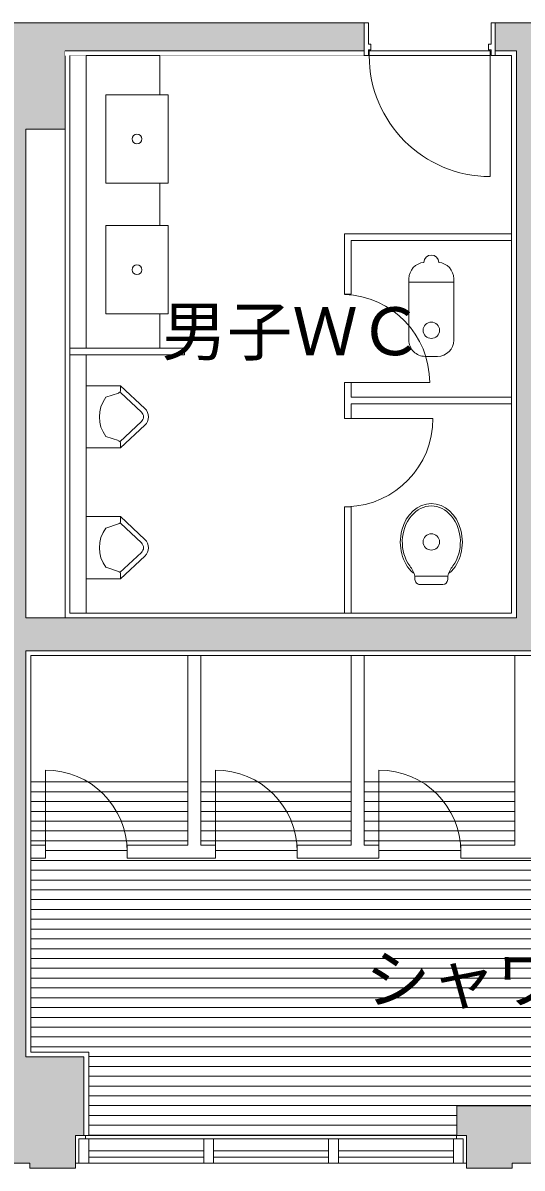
# Model space of a CAD drawing. Units: millimetres at full size, sheet at 1:200; details may follow other scales. Extents: x -96239 to 62349, y -170536 to 17264.
# Drawn here: x -7959 to -4906, y -99246 to -92241 of the extents above; entities that cross this region are included whole.
import ezdxf
from ezdxf.enums import TextEntityAlignment as Align

# ---------------------------------------------------------------- set-up
doc = ezdxf.new("R2010")
doc.units = ezdxf.units.MM
doc.header["$LTSCALE"] = 200
for name, color, linetype, lineweight in [('0-1_躯体', 7, 'Continuous', 9), ('0-2_建具', 7, 'Continuous', 9), ('0-3_仕上', 4, 'Continuous', 5), ('0-5_設備機器', 7, 'Continuous', 9)]:
    doc.layers.add(name, color=color, linetype=linetype, lineweight=lineweight)
doc.layers.add('0-4_室名', color=7, linetype='Continuous')
doc.styles.add('ＭＳ Ｐゴシック', font='')
doc.styles.get('ＭＳ Ｐゴシック').set_extended_font_data('MS PGothic')

msp = doc.modelspace()

# ---------------------------------------------------------------- linework, layer by layer
at = {"layer": '0-1_躯体'}
for p, q in [((-5071.1, -92241.2), (-4661.1, -92241.2)), ((-5071.1, -92441.2), (-5071.1, -92241.2)), ((-7701.1, -95881.2), (-7701.1, -92411.2)), ((-7671.1, -95851.2), (-7671.1, -92441.2)), ((-5871.1, -92441.2), (-7671.1, -92441.2)), ((-4941.1, -92411.2), (-5071.1, -92411.2)), ((-5071.1, -92441.2), (-4971.1, -92441.2)), ((-4971.1, -93531.2), (-4971.1, -92441.2)), ((-4941.1, -95881.2), (-4941.1, -92411.2)), ((-7941.1, -92891.2), (-7701.1, -92891.2)), ((-7941.1, -95881.2), (-7941.1, -92891.2)), ((-4971.1, -94531.2), (-4971.1, -93421.1)), ((-5951.1, -93571.2), (-4971.1, -93571.2)), ((-5951.1, -93901.2), (-5951.1, -93571.2)), ((-5991.1, -93901.2), (-5991.1, -93764.9)), ((-5951.1, -93764.9), (-5951.1, -93901.2)), ((-5951.1, -93901.2), (-5991.1, -93901.2)), ((-7294.8, -94231.2), (-7671.7, -94231.2)), ((-7294.8, -94271.2), (-7671.7, -94271.2)), ((-7571.1, -95851.2), (-7571.1, -94271.2)), ((-7361.7, -94231.2), (-6971.1, -94231.2)), ((-4971.1, -95851.2), (-4971.1, -94378.6)), ((-5951.1, -94441.2), (-5991.1, -94441.2)), ((-5961.1, -94441.2), (-5991.1, -94441.2)), ((-5991.1, -94661.2), (-5991.1, -94441.2)), ((-5951.1, -94441.2), (-5951.1, -94531.2)), ((-4971.1, -94531.2), (-5951.1, -94531.2)), ((-4971.1, -94571.2), (-5951.1, -94571.2)), ((-5951.1, -94571.2), (-5951.1, -94661.2)), ((-5991.1, -94661.2), (-5951.1, -94661.2)), ((-5991.1, -95849.8), (-5991.1, -95201.2)), ((-5951.1, -95201.2), (-5991.1, -95201.2)), ((-5951.1, -95849.8), (-5951.1, -95201.2)), ((-7941.1, -95881.2), (-4941.1, -95881.2)), ((-7671.1, -95851.2), (-4971.1, -95851.2)), ((-7941.1, -96081.2), (-1816.1, -96081.2)), ((-7941.1, -96081.2), (-7941.1, -98509.8)), ((-7911.1, -96111.2), (-7911.1, -97506.2)), ((-6951.1, -97271.2), (-6951.1, -96111.2)), ((-6871.1, -97271.2), (-6871.1, -96111.2)), ((-6871.1, -96159.4), (-6871.1, -96422.1)), ((-5951.1, -96337.2), (-5951.1, -96111.2)), ((-5871.1, -96337.2), (-5871.1, -96111.2)), ((-4951.1, -96422.1), (-4951.1, -96111.2)), ((-5951.1, -96207.2), (-5951.1, -97271.2)), ((-5871.1, -96207.2), (-5871.1, -97271.2)), ((-4951.1, -96305.3), (-4951.1, -97271.2)), ((-5951.1, -96369), (-5951.1, -96406.2)), ((-5871.1, -96369), (-5871.1, -96406.2)), ((-7321.1, -97351.2), (-7321.1, -97271.2)), ((-6951.1, -97271.2), (-7321.1, -97271.2)), ((-6281.1, -97351.2), (-6281.1, -97271.2)), ((-5951.1, -97271.2), (-6281.1, -97271.2)), ((-5781.1, -97271.2), (-5871.1, -97271.2)), ((-5781.1, -97351.2), (-5781.1, -97271.2)), ((-5281.1, -97351.2), (-5281.1, -97271.2)), ((-4951.1, -97271.2), (-5281.1, -97271.2)), ((-7821.1, -97351.2), (-7911.1, -97351.2)), ((-6781.1, -97351.2), (-7321.1, -97351.2)), ((-5781.1, -97351.2), (-6281.1, -97351.2)), ((-4781.1, -97351.2), (-5281.1, -97351.2)), ((-7911.1, -98536.2), (-7911.1, -97394.5)), ((-7941.1, -98436.2), (-7941.1, -98566.2)), ((-7911.1, -98536.2), (-7556.1, -98536.2)), ((-7556.1, -99046.2), (-7556.1, -98536.2)), ((-7586.1, -98566.2), (-7941.1, -98566.2)), ((-7586.1, -99046.2), (-7586.1, -98566.2)), ((-5306.1, -98866.2), (-5306.1, -99046.2)), ((-4426.1, -98866.2), (-5306.1, -98866.2)), ((-5246.1, -99046.2), (-7636.1, -99046.2)), ((-7636.1, -99246.2), (-7636.1, -99046.2)), ((-7636.1, -99046.2), (-7636.1, -99246.2)), ((-5246.1, -99046.2), (-5246.1, -99246.2)), ((-4966.1, -99246.2), (-5246.1, -99246.2)), ((-4966.1, -99246.2), (-4966.1, -99216.2))]:
    msp.add_line(p, q, dxfattribs=at)
for points in [[(-8316.1, -92531.2), (-8316.1, -92241.2), (-5871.1, -92241.2)], [(-5991.1, -93891.5), (-5991.1, -93531.2), (-4971.1, -93531.2)], [(-7361.7, -94271.2), (-6971.1, -94271.2), (-6971.1, -94231.2)], [(-7911.1, -97506.2), (-7911.1, -96111.2), (-1846.1, -96111.2)], [(-7821.1, -97351.2), (-7821.1, -97271.2), (-7911.1, -97271.2)], [(-6781.1, -97351.2), (-6781.1, -97271.2), (-6871.1, -97271.2)], [(-4486.1, -99046.2), (-4486.1, -99246.2), (-4766.1, -99246.2), (-4766.1, -99216.2), (-4966.1, -99216.2)], [(-7636.1, -99246.2), (-7916.1, -99246.2), (-7916.1, -99216.2), (-8116.1, -99216.2)]]:
    msp.add_lwpolyline(points, dxfattribs=at)
at = {"layer": '0-1_躯体', "color": 9}
for points in [[(-5871.1, -92241.2), (-16446.1, -92241.2), (-5871.1, -92441.2), (-16446.1, -92441.2)], [(-4661.1, -92241.2), (-5071.1, -92241.2), (-4661.1, -92411.2), (-5071.1, -92411.2)], [(-7701.1, -92411.2), (-8316.1, -92411.2), (-7701.1, -92441.2), (-8316.1, -92441.2)], [(-7701.1, -92891.2), (-7701.1, -92441.2), (-8316.1, -92891.2), (-8316.1, -92441.2)], [(-4791.1, -92411.2), (-4941.1, -92411.2), (-4791.1, -95881.2), (-4941.1, -95881.2)], [(-8121.1, -98566.2), (-7941.1, -98566.2), (-8121.1, -92891.2), (-7941.1, -92891.2)], [(-1616.1, -95881.2), (-7941.1, -95881.2), (-1616.1, -96081.2), (-7941.1, -96081.2)], [(-8396.1, -99046.2), (-7636, -99046.2), (-8396.1, -98566.2), (-7636, -98566.2)], [(-7586.1, -98566.2), (-7636, -98566.2), (-7586.1, -99046.2), (-7636, -99046.2)], [(-4426.1, -98866.2), (-5306.1, -98866.2), (-4426.1, -99044.2), (-5306.1, -99044.2)], [(-4426.1, -99046.2), (-4426.1, -98866.2), (-5306.1, -99046.2), (-5306.1, -98866.2)], [(-7636, -99046.2), (-8396.1, -99046.2), (-7636, -99216.2), (-8396.1, -99216.2)], [(-5246.1, -99046.2), (-5246.1, -99246.2), (-4966.1, -99046.2), (-4966.1, -99246.2)], [(-4966.1, -99216.2), (-4766.1, -99216.2), (-4966.1, -99046.2), (-4766.1, -99046.2)], [(-7636.1, -99246.2), (-7636.1, -99216.2), (-7916.1, -99246.2), (-7916.1, -99216.2)]]:
    msp.add_solid(points, dxfattribs=at)
at = {"layer": '0-2_建具'}
for p, q in [((-5071.1, -92441.2), (-5071.1, -92241.2)), ((-5831.1, -92406.2), (-5831.1, -92371.2)), ((-5111.1, -92406.2), (-5111.1, -92371.2)), ((-5111.1, -92371.2), (-5096.1, -92371.2)), ((-5871.1, -92441.2), (-5846.1, -92441.2)), ((-5846.1, -92406.2), (-5831.1, -92406.2)), ((-5846.1, -92441.2), (-5846.1, -92406.2)), ((-5101.1, -92411.2), (-5841.1, -92411.2)), ((-5841.1, -92441.2), (-5841.1, -92411.2)), ((-5101.1, -92441.2), (-5841.1, -92441.2)), ((-5101.1, -92441.2), (-5101.1, -92411.2)), ((-5071.1, -92441.2), (-5096.1, -92441.2)), ((-5951.1, -93901.2), (-5991.1, -93901.2)), ((-5961.1, -93901.2), (-5991.1, -93901.2)), ((-5951.1, -94441.2), (-5991.1, -94441.2)), ((-5951.1, -94661.2), (-5991.1, -94661.2)), ((-5991.1, -95201.2), (-5951.1, -95201.2)), ((-7821.1, -97311.2), (-7821.1, -97351.2)), ((-7321.1, -97351.2), (-7321.1, -97311.2)), ((-6781.1, -97311.2), (-6781.1, -97351.2)), ((-6281.1, -97351.2), (-6281.1, -97311.2)), ((-5781.1, -97311.2), (-5781.1, -97351.2)), ((-5281.1, -97351.2), (-5281.1, -97311.2)), ((-7636, -99046.2), (-5266.1, -99046.2)), ((-7636, -99046.2), (-7636, -99216.2)), ((-7576.1, -99046.2), (-7576.1, -99066.2)), ((-5246.2, -99046.2), (-5306.2, -99046.2)), ((-5306.2, -99066.2), (-5306.2, -99046.2)), ((-5246.2, -99046.2), (-5246.2, -99216.2)), ((-7616.1, -99216.2), (-7616.1, -99066.2)), ((-5266.1, -99066.2), (-7616.1, -99066.2)), ((-7556.1, -99216.2), (-7556.1, -99066.2)), ((-6852.4, -99216.2), (-6852.4, -99066.2)), ((-6792.4, -99216.2), (-6792.4, -99066.2)), ((-6089.1, -99216.2), (-6089.1, -99066.2)), ((-6029.1, -99216.2), (-6029.1, -99066.2)), ((-5326.1, -99216.2), (-5326.1, -99066.2)), ((-5266.1, -99216.2), (-5266.1, -99066.2)), ((-7556.1, -99141.2), (-6852.4, -99141.2)), ((-7556.1, -99178.7), (-6852.4, -99178.7)), ((-6792.4, -99141.2), (-6089.1, -99141.2)), ((-6792.4, -99178.7), (-6089.1, -99178.7)), ((-5326.1, -99141.2), (-6029.1, -99141.2)), ((-5326.1, -99178.7), (-6029.1, -99178.7)), ((-7600.8, -99216.2), (-7636, -99216.2)), ((-7600.8, -99216.2), (-5246.2, -99216.2))]:
    msp.add_line(p, q, dxfattribs=at)
at = {"layer": '0-2_建具', "color": 4, "lineweight": 5}
for p, q in [((-5101.1, -92441.2), (-5101.1, -93181.2)), ((-5991.1, -94441.2), (-5471.1, -94441.2)), ((-5971.1, -94661.2), (-5451.1, -94661.2)), ((-7821.1, -97311.2), (-7821.1, -96811.2)), ((-6781.1, -97311.2), (-6781.1, -96811.2)), ((-5781.1, -97311.2), (-5781.1, -96811.2))]:
    msp.add_line(p, q, dxfattribs=at)
at = {"layer": '0-2_建具'}
for points in [[(-5871.1, -92441.2), (-5871.1, -92241.2), (-5846.1, -92241.2)], [(-5831.1, -92371.2), (-5846.1, -92371.2), (-5846.1, -92241.2)], [(-5096.1, -92371.2), (-5096.1, -92241.2), (-5071.1, -92241.2)], [(-5096.1, -92441.2), (-5096.1, -92406.2), (-5111.1, -92406.2)]]:
    msp.add_lwpolyline(points, dxfattribs=at)
at = {"layer": '0-2_建具', "color": 4, "lineweight": 5}
for centre, radius, start, end in [((-5101.1, -92441.2), 740, 180, 270), ((-6011.1, -94441.2), 540, 0, 87.87405), ((-5991.1, -94661.2), 540, 272.12595, 0), ((-7821.1, -97311.2), 500, 0, 90), ((-6781.1, -97311.2), 500, 0, 90), ((-5781.1, -97311.2), 500, 0, 90)]:
    msp.add_arc(centre, radius, start, end, dxfattribs=at)
at = {"layer": '0-3_仕上'}
for p, q in [((-7911.1, -96884.2), (-6951.1, -96884.2)), ((-7911.1, -96944.2), (-6951.1, -96944.2)), ((-6871.1, -96884.2), (-5951.1, -96884.2)), ((-6871.1, -96944.2), (-5951.1, -96944.2)), ((-5871.1, -96884.2), (-4951.1, -96884.2)), ((-5871.1, -96944.2), (-4951.1, -96944.2)), ((-7911.1, -97004.2), (-6951.1, -97004.2)), ((-6871.1, -97004.2), (-5951.1, -97004.2)), ((-5871.1, -97004.2), (-4951.1, -97004.2)), ((-7911.1, -97064.2), (-6951.1, -97064.2)), ((-6871.1, -97064.2), (-5951.1, -97064.2)), ((-5871.1, -97064.2), (-4951.1, -97064.2)), ((-7911.1, -97124.2), (-6951.1, -97124.2)), ((-6871.1, -97124.2), (-5951.1, -97124.2)), ((-5871.1, -97124.2), (-4951.1, -97124.2)), ((-7911.1, -97184.2), (-6951.1, -97184.2)), ((-6871.1, -97184.2), (-5951.1, -97184.2)), ((-5871.1, -97184.2), (-4951.1, -97184.2)), ((-7911.1, -97244.2), (-6951.1, -97244.2)), ((-6871.1, -97244.2), (-5951.1, -97244.2)), ((-5871.1, -97244.2), (-4951.1, -97244.2)), ((-7911.1, -97364.2), (-1846.1, -97364.2)), ((-7821.1, -97304.2), (-7321.1, -97304.2)), ((-6781.1, -97304.2), (-6281.1, -97304.2)), ((-5781.1, -97304.2), (-5281.1, -97304.2)), ((-7911.1, -97424.2), (-1846.1, -97424.2)), ((-7911.1, -97484.2), (-1846.1, -97484.2)), ((-7911.1, -97544.2), (-1846.1, -97544.2)), ((-7911.1, -97604.2), (-1846.1, -97604.2)), ((-7911.1, -97664.2), (-1846.1, -97664.2)), ((-7911.1, -97724.2), (-1846.1, -97724.2)), ((-7911.1, -97784.2), (-1846.1, -97784.2)), ((-7911.1, -97844.2), (-1846.1, -97844.2)), ((-7911.1, -97904.2), (-1846.1, -97904.2)), ((-7911.1, -97964.2), (-1846.1, -97964.2)), ((-7911.1, -98024.2), (-1846.1, -98024.2)), ((-7911.1, -98084.2), (-1846.1, -98084.2)), ((-7911.1, -98144.2), (-1846.1, -98144.2)), ((-7911.1, -98204.2), (-1846.1, -98204.2)), ((-7911.1, -98264.2), (-1846.1, -98264.2)), ((-7911.1, -98324.2), (-1846.1, -98324.2)), ((-7911.1, -98384.2), (-1846.1, -98384.2)), ((-7911.1, -98444.2), (-1846.1, -98444.2)), ((-7911.1, -98504.2), (-1846.1, -98504.2)), ((-7556.1, -98564.2), (-2186.1, -98564.2)), ((-7556.1, -98624.2), (-2186.1, -98624.2)), ((-7556.1, -98684.2), (-2186.1, -98684.2)), ((-7556.1, -98744.2), (-2186.1, -98744.2)), ((-7556.1, -98804.2), (-2186.1, -98804.2)), ((-7556.1, -98864.2), (-2186.1, -98864.2)), ((-7556.1, -98924.2), (-5306.1, -98924.2)), ((-7556.1, -98984.2), (-5306.1, -98984.2)), ((-7556.1, -99044.2), (-5306.1, -99044.2))]:
    msp.add_line(p, q, dxfattribs=at)
at = {"layer": '0-5_設備機器'}
for p, q in [((-7451.1, -92681.2), (-7451.1, -93221.2)), ((-7451.1, -92681.2), (-7071.1, -92681.2)), ((-7071.1, -92681.2), (-7071.1, -93221.2)), ((-7451.1, -93221.2), (-7071.1, -93221.2)), ((-7121.1, -93481.2), (-7121.1, -93221.2)), ((-7451.1, -93481.2), (-7451.1, -94021.2)), ((-7451.1, -93481.2), (-7071.1, -93481.2)), ((-7071.1, -93481.2), (-7071.1, -94021.2)), ((-5598.6, -93806.2), (-5598.6, -94181.2)), ((-5598.6, -93826.2), (-5323.6, -93826.2)), ((-5323.6, -93806.2), (-5323.6, -94181.2)), ((-7451.1, -94021.2), (-7071.1, -94021.2)), ((-7121.1, -94231.2), (-7121.1, -94021.2)), ((-7121.1, -94231.2), (-7571.1, -94231.2)), ((-5423.6, -94281.2), (-5498.6, -94281.2)), ((-7571.1, -94461.2), (-7361.1, -94461.2)), ((-7571.1, -94461.2), (-7571.1, -94841.2)), ((-7361.1, -94461.2), (-7213.2, -94600.2)), ((-7361.1, -94486.8), (-7361.1, -94461.2)), ((-7374.8, -94505.7), (-7451.1, -94531.2)), ((-7362, -94501.5), (-7233.7, -94622)), ((-7365.1, -94803.7), (-7233.7, -94680.3)), ((-7361.1, -94841.2), (-7213.2, -94702.2)), ((-7374.8, -94796.6), (-7451.1, -94771.2)), ((-7571.1, -94841.2), (-7361.1, -94841.2)), ((-7361.1, -94815.6), (-7361.1, -94841.2)), ((-7571.1, -95261.2), (-7361.1, -95261.2)), ((-7571.1, -95261.2), (-7571.1, -95641.2)), ((-7361.1, -95261.2), (-7213.2, -95400.2)), ((-7361.1, -95286.8), (-7361.1, -95261.2)), ((-7374.8, -95305.7), (-7451.1, -95331.2)), ((-7362, -95301.5), (-7233.7, -95422)), ((-7365.1, -95603.7), (-7233.7, -95480.3)), ((-7361.1, -95641.2), (-7213.2, -95502.2)), ((-7374.8, -95596.6), (-7451.1, -95571.2)), ((-7361.1, -95615.6), (-7361.1, -95641.2)), ((-5567.4, -95606), (-5572.9, -95606)), ((-5349.4, -95606), (-5354.9, -95606)), ((-7571.1, -95641.2), (-7361.1, -95641.2)), ((-5361.1, -95626.2), (-5561.1, -95626.2)), ((-5561.1, -95646.2), (-5561.1, -95626.2)), ((-5531.1, -95676.2), (-5391.1, -95676.2)), ((-5361.1, -95646.2), (-5361.1, -95626.2))]:
    msp.add_line(p, q, dxfattribs=at)
for centre, radius in [((-7261.1, -92951.2), 30), ((-7261.1, -93751.2), 30), ((-5461.1, -94121.2), 50), ((-5461.1, -95416.2), 50)]:
    msp.add_circle(centre, radius, dxfattribs=at)
for centre, radius, start, end in [((-5498.6, -93806.2), 100, 94.28937, 179.99985), ((-5461.1, -93706.2), 45, 0, 179.99985), ((-5423.6, -93806.2), 100, 0, 85.71104), ((-5498.6, -94181.2), 100, 179.99985, 270.00005), ((-5423.6, -94181.2), 100, 270.00005, 0), ((-7381.1, -94486.8), 20, 288.43523, 359.99995), ((-7291.1, -94651.2), 200, 143.12997, 216.86992), ((-7261.1, -94651.2), 40, 313.21393, 46.78596), ((-7261.1, -94651.2), 70, 313.21393, 46.78596), ((-7381.1, -94815.6), 20, 359.99995, 71.56525), ((-7291.1, -95451.2), 200, 143.12997, 216.86992), ((-7381.1, -95286.8), 20, 288.43523, 359.99995), ((-7261.1, -95451.2), 70, 313.21393, 46.78596), ((-7261.1, -95451.2), 40, 313.21393, 46.78596), ((-7381.1, -95615.6), 20, 359.99995, 71.56525), ((-5706.8, -95660.6), 149.7, 13.28787, 40.73772), ((-5215.5, -95660.6), 149.7, 139.26181, 166.71165), ((-5531.1, -95646.2), 30, 180, 270.0002), ((-5391.1, -95646.2), 30, 270.0002, 359.99985)]:
    msp.add_arc(centre, radius, start, end, dxfattribs=at)
for major_axis, start_param, end_param in [((0, -235), 0.630122, 5.65306), ((0, -220), 0.8407, 5.44248)]:
    msp.add_ellipse((-5461.1, -95416.2), major_axis=major_axis, ratio=0.8068, start_param=start_param, end_param=end_param, dxfattribs=at)

# ---------------------------------------------------------------- texts
at = {"layer": '0-4_室名', "style": 'ＭＳ Ｐゴシック'}
for s, p in [('男子ＷＣ', (-7110.9, -94362)), ('シャワー室', (-5866.1, -98324.2))]:
    msp.add_text(s, height=293.3, dxfattribs=at).set_placement(p, align=Align.BOTTOM_LEFT)

# ---------------------------------------------------------------- next in the draw order: wipeouts: each hides what was drawn before it
msp.add_wipeout([(-7701.1, -92411.2), (-7701.1, -92441.2), (-5871.1, -92441.2), (-5871.1, -92411.2)])

# ---------------------------------------------------------------- next in the draw order: wipeouts: each hides what was drawn before it
msp.add_wipeout([(-5871.1, -92411.2), (-7701.1, -92411.2), (-7701.1, -92441.2), (-5871.1, -92441.2)])

# ---------------------------------------------------------------- next in the draw order: linework, layer by layer
at = {"layer": '0-1_躯体'}
for p, q in [((-5871.1, -92441.2), (-5871.1, -92241.2)), ((-7701.1, -92411.2), (-5871.1, -92411.2)), ((-7671.1, -95851.2), (-7671.1, -92441.2)), ((-7571.1, -92441.2), (-7571.1, -94231.2))]:
    msp.add_line(p, q, dxfattribs=at)
at = {"layer": '0-5_設備機器'}
for p, q in [((-7571.1, -92441.2), (-7121.1, -92441.2)), ((-7571.1, -92441.2), (-7571.1, -94231.2)), ((-7121.1, -92441.2), (-7121.1, -92681.2))]:
    msp.add_line(p, q, dxfattribs=at)

doc.saveas('drawing.dxf')
